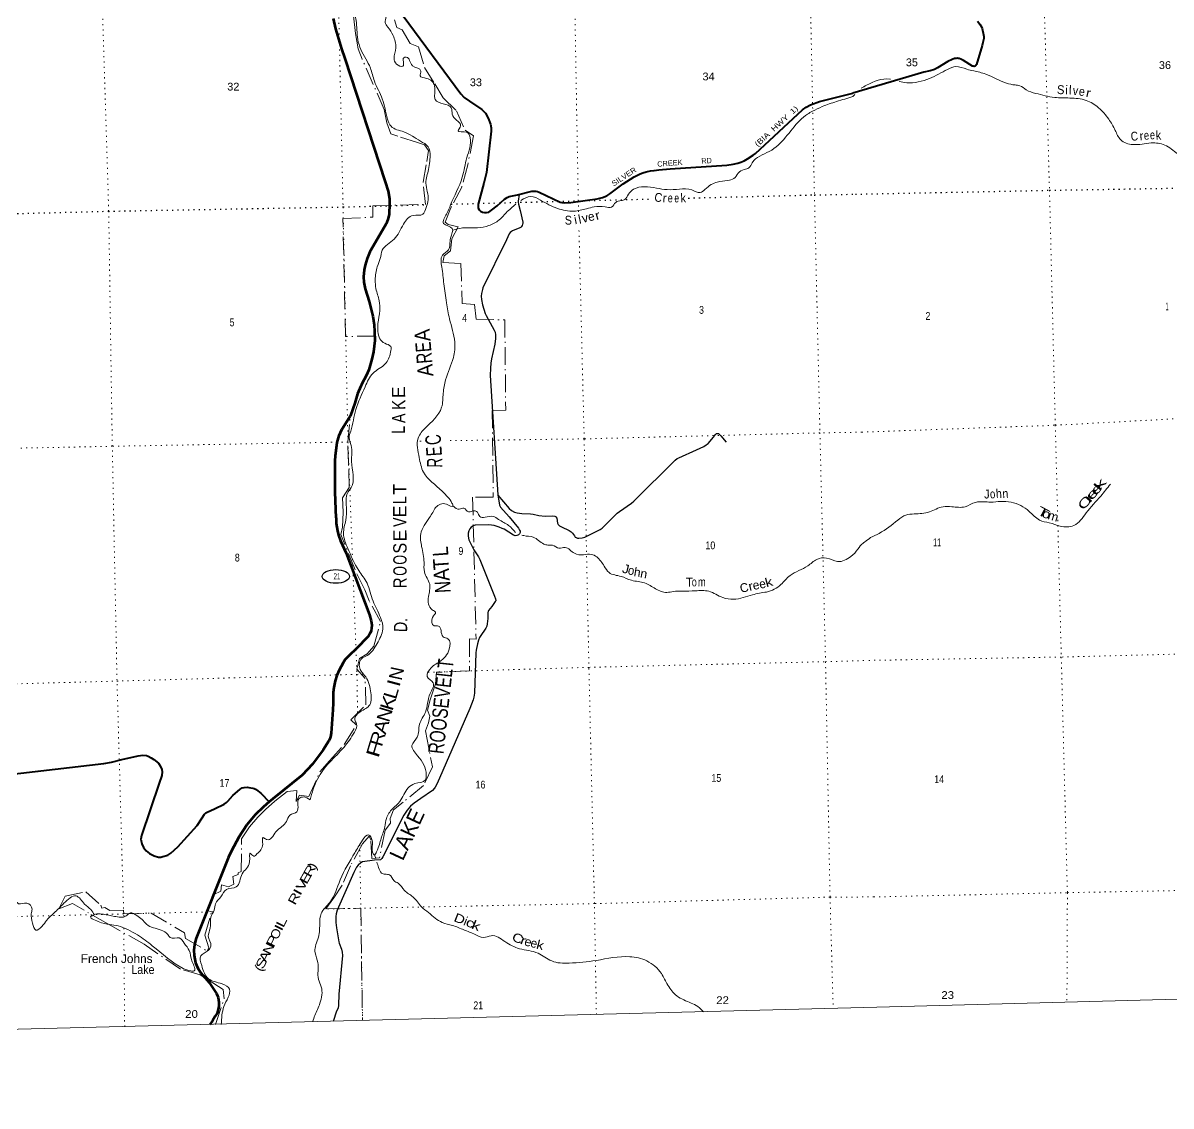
# Model space of a CAD drawing. Header units: feet. Extents: x 489137 to 739700, y 189004 to 379547.
# Drawn here: x 566379 to 592272, y 189004 to 213429 of the extents above; entities that cross this region are included whole.
import ezdxf
from ezdxf.enums import TextEntityAlignment as Align

# ---------------------------------------------------------------- set-up
doc = ezdxf.new("R2010")
doc.units = ezdxf.units.FT
doc.header["$LTSCALE"] = 80
doc.linetypes.add('DOT_DASHED', pattern=[7.7, 5, -1.2, 0.3, -1.2])
doc.linetypes.add('DOTTED', pattern=[1.5, 0.3, -1.2])
for name, color, linetype, lineweight in [('17', 7, 'Continuous', 25), ('23', 7, 'Continuous', 70), ('26', 7, 'Continuous', 40), ('29', 7, 'Continuous', 25), ('39', 7, 'Continuous', 13), ('4', 7, 'Continuous', 13), ('44', 7, 'DOT_DASHED', 13), ('6', 7, 'DOTTED', 25), ('7', 7, 'DOTTED', 13)]:
    doc.layers.add(name, color=color, linetype=linetype, lineweight=lineweight)
doc.layers.add('27', color=7, linetype='Continuous')
doc.layers.add('41', color=7, linetype='Continuous')

msp = doc.modelspace()

# ---------------------------------------------------------------- linework, layer by layer
at = {"layer": '17'}
msp.add_ellipse((573434.73, 200947.44), major_axis=(309.24, -1), ratio=0.500121, dxfattribs=at)
at = {"layer": '23'}
for points in [[(573376.2, 213529.88), (573427.11, 213298.37), (573565.08, 212845.85), (573640.03, 212626.73), (574547.14, 209847.96), (574615.98, 209634.82), (574642.11, 209459.72), (574647.21, 209360.7), (574635.9, 209106.28), (574610.11, 208995.45), (574571.67, 208899.68), (574433.17, 208668.01), (574199.81, 208265.73), (574142.12, 208118.95), (574096.26, 207969.88), (574074.13, 207858.8), (574056.84, 207707.05), (574070.13, 207586.65), (574098.11, 207435.07), (574185.91, 207147.47), (574272.15, 206817.47), (574300.12, 206624.1), (574308.21, 206470.75), (574312.12, 206267.89), (574283.04, 206010.31), (574248.12, 205843.65), (574176.64, 205607.46), (574126.13, 205485.44), (574015.09, 205272.6), (573996.13, 205235.3), (573922.65, 205065.68), (573862.52, 204853.07), (573764.82, 204575.45), (573756.97, 204559.38)], [(573439.08, 202271.14), (573417.03, 202847.21), (573418.61, 203543.38), (573427.38, 203674.46), (573463.38, 203966.2), (573509.85, 204128.31), (573566.83, 204263.35), (573756.97, 204559.38)], [(573439.08, 202271.14), (573445.01, 202139.82), (573470.16, 201979.43), (573494.21, 201880.04), (573492.22, 201878), (573538.16, 201751.3), (573665.92, 201474.33), (574195.08, 200081.78), (574232.14, 199948.26), (574243.99, 199848.23), (574240.14, 199780.16), (574231.13, 199723.14), (574209.14, 199665.1), (574169.14, 199603.07), (574122.4, 199544.1), (573941.07, 199358.36), (573687.76, 199121.33), (573644.16, 199073.77), (573598.16, 199001.73), (573513.57, 198836.78), (573461.16, 198712.57), (573419.54, 198591.5), (573387.16, 198444.42), (573374.02, 198332.64), (573374.69, 198088.44), (573364.64, 197938.17)], [(573364.64, 197938.17), (573329.69, 197415.86), (573314.17, 197330.78), (573300.17, 197288.76), (573275.17, 197243.68), (573152.49, 197038.43), (572912.26, 196710.74), (572679.21, 196463.86), (572014, 195935.52), (571929.79, 195862.38)], [(571929.79, 195862.38), (571800.23, 195749.85), (571619.06, 195567.7), (571428.24, 195345.62), (571243.74, 195064.89), (571079.86, 194758.25), (571010.85, 194620.22), (570287.37, 192793.49), (570246.29, 192650.06), (570233.97, 192518.4), (570238.29, 192397.91), (570271.39, 192230.22), (570322.29, 192109.74), (570388.68, 192009.56), (570578.52, 191787.72), (570740.38, 191545.38), (570769.28, 191488.38), (570782.27, 191449.36), (570794.96, 191346.2), (570798.27, 191253.25), (570782.65, 191182.58)], [(570782.65, 191182.58), (570755.28, 191098.15), (570715.83, 191028.43), (570650.48, 190924.75), (570590, 190842.09)]]:
    msp.add_lwpolyline(points, dxfattribs=at)
at = {"layer": '26'}
for points in [[(574957.18, 213591.48), (576255.56, 211829.47), (576330.45, 211751.35), (576449.72, 211663.41), (576724.78, 211476.57), (576763.75, 211440.68), (576808.1, 211392.89), (576869.06, 211283.42), (576924.11, 211147.08), (576941.17, 211061.74), (576936.59, 210986.06), (576831.69, 210058.41), (576773.47, 209813.34), (576642.56, 209345.12), (576642.63, 209300.13), (576646.04, 209252.34), (576669.92, 209211.37), (576697.63, 209186.73), (576741.57, 209160.16), (576789.34, 209153.33), (576833.69, 209153.33), (576885.27, 209165.78), (576946.28, 209204.54), (577072.12, 209308.2), (577236.29, 209453.76), (577296.49, 209493.63), (577345.47, 209515.21), (577529.12, 209550.12), (577857.92, 209634.49), (577898.19, 209638.11), (577942.54, 209638.11), (577980.07, 209631.29), (578019.39, 209613.09), (578496.5, 209387.39), (578534.5, 209378.65), (578585.68, 209371.82), (578736.2, 209383.49), (579326.89, 209462.32), (579452.28, 209491.31), (579547.81, 209532.28), (579614.95, 209574.23), (579917.21, 209797.32), (580167.07, 209959.03), (580251.55, 210005.14), (580299.32, 210027.33), (580358.13, 210047.79), (580435.8, 210071.72), (580532.14, 210092.17), (580616.76, 210103.95), (580717.17, 210113.66)], [(587904.4, 213466.93), (587957.22, 213401.1), (588000.07, 213340.18), (588013.37, 213305.9), (588044.56, 213162.32), (588049.55, 213123.56), (588047.68, 213079.6), (588028.18, 212987.52), (588012.04, 212922.97), (587883.9, 212494.33), (587871.86, 212467.76), (587855.05, 212455.33), (587833.99, 212450.63), (587809.82, 212452.2), (587791.54, 212457.73), (587591.15, 212583.94), (587532.19, 212612.95), (587493.97, 212625.43), (587472.92, 212630.12), (587459.66, 212631.67), (587422.88, 212630.26), (587384.79, 212625.43), (587334.88, 212606.7), (587241.35, 212557.25), (587005.78, 212413.18), (586935.41, 212380.36), (586840.45, 212350.75), (586699.29, 212316.11), (585096.47, 211849.28)], [(580717.17, 210113.66), (580972.6, 210138.37), (582251.89, 210223.11), (582400.12, 210245.8), (582502.47, 210269.7), (582567.3, 210290.18), (582642.36, 210320.91), (582720.83, 210365.29), (582844.15, 210445.18), (582901.66, 210488.19), (583962.3, 211471.11), (584046.34, 211532.87), (584137.59, 211583.07), (584341.75, 211655.19), (585096.47, 211849.28)], [(562257.44, 196037), (568205.94, 196730.03), (568378.67, 196760.42), (568609.25, 196818.88), (568977.01, 196904.15), (569082.83, 196915.86), (569164.66, 196907.56), (569205.6, 196893.9), (569267.06, 196858.54), (569331.84, 196818.8), (569432.31, 196734.34), (569475.14, 196675.41), (569509.25, 196592.46), (569519.49, 196538.85), (569511.54, 196459.38), (569454.08, 196286.93), (569051.47, 195106.01), (569040.13, 195019.66), (569058.75, 194916.53), (569098.13, 194835.31), (569154.05, 194760.86), (569231.2, 194698.75), (569341.34, 194643.08), (569435.9, 194620.23), (569490.49, 194620.23), (569536.93, 194628.33), (569644.03, 194664.61), (569714.82, 194706.05), (569871.4, 194851.97), (570308.27, 195327.52), (570418.07, 195500.87), (570475.66, 195584.67), (570502.95, 195613.69), (570532.58, 195633.97), (570698.46, 195707.45), (570915.78, 195813.41), (570967.88, 195849.29), (571002.78, 195879.98), (571114.23, 196005.12), (571280.84, 196153.24), (571326.06, 196177), (571365.29, 196187.24), (571431.82, 196192.36), (571469.49, 196190.81), (571566.59, 196173.58), (571592.18, 196165.05), (571625.26, 196149.14), (571675.77, 196113.84), (571747.75, 196052.43), (571929.79, 195862.38)]]:
    msp.add_lwpolyline(points, dxfattribs=at)
at = {"layer": '29'}
for points in [[(577572.58, 209561.27), (577551.01, 209409.74), (577551.01, 209384.08), (577555.39, 209341.52), (577595.45, 209201.63), (577648.97, 208935.09), (577650.38, 208910.04), (577648.45, 208891.43), (577638.19, 208863.21), (577625.37, 208837.55), (577611.92, 208822.8), (577585.87, 208805.88), (577420.89, 208739.41), (577396.41, 208724.93), (577363.82, 208701.56), (577341.22, 208676.68), (577286.5, 208535.66), (576752.91, 207453.91), (576740.09, 207415.42), (576719.72, 207328.48), (576714.45, 207264.03), (576717.02, 207192.19), (576742.7, 207073.02), (576804.2, 206879.15), (576825.76, 206833.69), (577008.14, 206500.83), (577026, 206454.5), (577037.2, 206394.87), (577038.82, 206313.37), (577024.62, 206186.65), (576946.86, 205851.18), (576929.84, 205755.3), (576922.15, 205642.4), (576918.56, 205477), (577089.45, 202785.32)], [(577089.55, 202783.74), (577345.65, 202483.16), (577400.37, 202436.32), (577467.04, 202400.39), (577526.02, 202385), (577627.22, 202363.43), (577827.32, 202358.07), (577885.73, 202351.87), (578013.61, 202321.83), (578159.2, 202308.52), (578329.91, 202311.89), (578376.06, 202306.75), (578389.38, 202300.05), (578399.14, 202293.92), (578422.22, 202260.57), (578432.48, 202150.23), (578450.77, 202116.49), (578481.2, 202088.65), (578553.48, 202047.28), (578666.46, 202002.05), (578699.15, 201986.02), (578739.52, 201954.62), (578773.52, 201921.87), (578815.19, 201860.93), (578835.7, 201835.27), (578853.01, 201821.8), (578884.42, 201810.89), (578914.55, 201808.97), (578994.04, 201816.67), (579047.4, 201831.73), (579084.43, 201845.53), (579397.84, 202002.78), (579444.07, 202038.62), (579645.73, 202237), (579781.26, 202372.19), (579832.66, 202412.7), (580101.94, 202601.22), (580155.64, 202644.17), (581086.64, 203568.13), (581131.33, 203605.11), (581172.35, 203625.64), (581568.53, 203802.07), (581731.36, 203879.66), (581785.34, 203916.22), (581831.36, 203948.94), (581956.31, 204085.33), (582000.6, 204146.52), (582021.11, 204167.04), (582042.71, 204172.94), (582064.7, 204169.61), (582077.53, 204159.35), (582114.82, 204116.84), (582241.69, 203973.79)], [(577091.58, 202781.36), (577115.74, 202610.8), (577128.57, 202554.35), (577151.31, 202508.97), (577342.66, 202293.42), (577551.21, 202038.1), (577580.52, 201989.23), (577590.78, 201964.86), (577593.34, 201952.03), (577588.86, 201935.98), (577574.93, 201905.73), (577558.09, 201887.23), (577542.06, 201875.05), (577517.06, 201869.27), (577481.16, 201866.7), (577461.29, 201868.63), (577442.56, 201877.11), (577231.79, 202011.04), (577188.29, 202032.06), (577119.6, 202059.16), (577008.06, 202093.8), (576946.52, 202105.35), (576873.53, 202110.34), (576577.22, 202102.49), (576554.83, 202098.3), (576529.19, 202086.75), (576486.88, 202055.96), (576458.67, 202023.89), (576433.34, 201976.64), (576420.21, 201919.97), (576418.93, 201863.52), (576424.05, 201808.35), (576434.82, 201770.91), (576549.69, 201548.78), (576654.2, 201386.9), (576682.7, 201327.25), (576784.49, 201066.35), (577015.51, 200499.07), (577036.27, 200438.79), (577041.39, 200408), (577040.76, 200398.38), (577030.84, 200378.53), (576953.03, 200271.03), (576879.85, 200182.2), (576868.96, 200162.32), (576864.1, 200126.84), (576861.4, 200001.67), (576849.72, 199876.22), (576840.75, 199823.62), (576835.62, 199810.79), (576820.93, 199780.42), (576691.38, 199594.61), (576677.35, 199567.83), (576654.2, 199511.22), (576632.71, 199427.14), (576601.64, 199281.56), (576593.71, 199226.11), (576561.25, 198313.58), (576545.86, 198225.86), (576530.48, 198162.19), (576453.79, 197972.62), (575718.59, 196275.64), (575677.86, 196197.96), (575657.35, 196172.31), (575611.74, 196122.78), (575352.32, 195942.66), (575198.35, 195831.04), (575120.95, 195769.51), (575040.65, 195675.8), (574971.05, 195566.81), (574496.07, 194622.94), (574475.23, 194586.56), (574458.57, 194572.45), (574439.3, 194558.51), (574308.51, 194546.08), (574033.11, 194510.68), (573995.72, 194489.06), (573940.23, 194438.99), (573903.41, 194391.55), (573841.87, 194270.28), (573464.92, 193424.19), (573443.25, 193337.02), (573436.72, 193277.93), (573434.15, 193147.07), (573447.59, 193024.46), (573502.1, 192707.02), (573513.46, 192673.59), (573563.64, 192542.8), (573581.33, 192474.11), (573586.72, 192396.54), (573503.86, 191525.33), (573496.33, 191278.94), (573485.43, 191214.93), (573453.65, 191140.33), (573374.67, 190913.19)]]:
    msp.add_lwpolyline(points, dxfattribs=at)
at = {"layer": '39'}
for p, q in [((585096.95, 211767.68), (585138.43, 211812)), ((574307.94, 194669.43), (574333.65, 194588.22))]:
    msp.add_line(p, q, dxfattribs=at)
for points in [[(573806.78, 219028.22), (574088.8, 219033.48), (574264.4, 219087.72), (574523.45, 218809.63), (574640.47, 218498.59), (574738.51, 218336.3), (574858.01, 218011.22), (574910.23, 217647.58), (574835.18, 217477.57), (574608.55, 217381.28), (574592.08, 217330.27), (574650.14, 217219.15), (574727.35, 217015.8), (574773.11, 216726.63), (574705.45, 215992.47), (574653.58, 215822.42), (574371.99, 215619.35), (574169.55, 215707.55), (574014.15, 215775.09), (573924.53, 215741.86), (573893.65, 215454.21), (573896.89, 215109.14), (573988.13, 215031.41), (574165.44, 215033.22), (574286.98, 214891.89), (574267.42, 214566.26), (574119.41, 214407.97), (574032.18, 214302.14), (574087.67, 214023.39), (574136.62, 213944.26), (574202.14, 213974.68), (574252.08, 213988.44), (574232.78, 213901.01), (574297.87, 213759.84), (574391.42, 213611.53), (574462.35, 213599.74), (574534.21, 213682.85), (574569.99, 213575.03), (574544.22, 213438.94), (574608.06, 213336.08), (574725.07, 213148.17), (574786.67, 212867.6), (574748.09, 212630.16), (574802.66, 212502.77), (574947.33, 212455.06), (574960.01, 212560.44), (574965.42, 212641.36), (575023.28, 212659.42), (575164.72, 212464.25), (575354.06, 212345.34), (575333.4, 212237.67), (575480.42, 212179.95), (575663.29, 212012.38), (575662.63, 211786.28), (575677.49, 211701.99), (576038.47, 211512.04), (576061.15, 211373.51), (576158.39, 211235.41), (576249.27, 211107.2), (576190.48, 210994.24), (576387.04, 210962.37), (576467.59, 210841.9), (576389.63, 210391.21), (576285.24, 209947.72), (576023.37, 209327.46), (575933.4, 209120.62), (575865.77, 208908.46), (576058.94, 208795.74), (576021.71, 208578.52), (575976, 208312.59), (575838.95, 208188.97), (575825.46, 207924.1), (575870.03, 207548.1), (575932.43, 207120.2), (575998.75, 206757.03), (576116.73, 206232.06), (576085.81, 205883.85), (575910.79, 205381.51), (575856.33, 205074.92), (575820.26, 204760.85), (575444.77, 204286.22), (575363.05, 204196.73), (575292.71, 204067.24), (575315.17, 203627.94), (575410.57, 203300.04), (575831.76, 202871.86), (575965.45, 202728.91), (576054.24, 202602.66), (576074.81, 202528.65), (575928.05, 202578.31), (575684.52, 202505.69)], [(574839, 217730.01), (574784.44, 217611.14), (574522.23, 217493.49), (574481.4, 217324.6), (574589.18, 217172.73), (574612.32, 217020.08), (574627.71, 216796.53), (574678.35, 216481.28), (574614.53, 216148.73), (574560.62, 215952.58), (574421.56, 215828.9), (574320.82, 215827.59), (574127.4, 215948.39), (574002.76, 215938.22), (573860.04, 215741.75), (573820.47, 215411.42), (573829.62, 215070.59), (573931.82, 214904.4), (574097.12, 214903.79), (574173.7, 214904.3), (574154, 214705.83), (574024.94, 214584.5), (573822.71, 214420.39), (573723.66, 214182.97), (573814.11, 213760.04), (573891.68, 213484.03), (573929.85, 213057.36), (573999.87, 212827.53), (574215.02, 212412.75), (574305.27, 212119), (574483.79, 211715.12), (574601.41, 211262.8), (574681.39, 211097.9), (574969.65, 210974.18), (575343.37, 210764.46), (575516.87, 210636.95), (575553.74, 210311.16), (575525.59, 210124.53), (575467.11, 209817.8), (575517.85, 209437.96), (575470.92, 209270.9), (575395.4, 209115), (575180.56, 209089.74), (574961.26, 208892.77), (574748.66, 208552.7), (574480.68, 208303.65), (574436.42, 208116.49), (574369.88, 207932.62), (574323.21, 207634.36), (574339.76, 207437.08), (574415.25, 207163.03), (574424.53, 206941.3), (574385.72, 206649.34), (574431.18, 206307.69), (574539.39, 206204.27), (574672.64, 206136), (574670.96, 206002.72), (574546.59, 205738.22), (574275.21, 205531.46), (574095.85, 205222.76), (573886.86, 204711.23), (573769.82, 204222.92), (573736.33, 204076.48), (573780.4, 203900.3), (573790.14, 203541.32), (573779.3, 202949.52), (573696.62, 202827.7), (573674.71, 202512.09), (573658.31, 202212.8), (573607.48, 201918.43), (573707.44, 201574.54), (573951.35, 201081.98), (574138.12, 200795.44), (574274.35, 200390.17), (574443.69, 200020.3), (574496.57, 199759.63), (574364.06, 199436.33), (574141.23, 199162.54), (574020.39, 199097.99), (573984.28, 198846.5), (574085.29, 198716.61), (574217.73, 198365.71), (574199.78, 198052.24), (573985.33, 197891.76), (573862.15, 197714.1), (573901.3, 197626.58), (573853.08, 197437.26), (573622.23, 197100.63), (573294.93, 196754.75), (573021.11, 196376.33), (572852.95, 195910.55)], [(586143.98, 212106), (586310.1, 212079.37), (586825.62, 212178.63), (587233.02, 212381.53), (587418.69, 212446.04), (587664.72, 212385.18), (587821.25, 212347.73), (588091.85, 212275.53), (588560.2, 212072.24), (588755.22, 212029.96), (588862.74, 212011.16), (589006.78, 211920.78), (589221.12, 211840.73), (589647.62, 211751.27), (589991.13, 211735.94), (590360, 211683.03), (590637.56, 211516.09), (590867.4, 211260.75), (591012.45, 211006.75), (591138.05, 210794.56), (591411.78, 210686.09), (591824.28, 210723.47), (592132.5, 210674.7), (592417.04, 210477.67), (592889.4, 210209.85), (593160.99, 210105.35), (593465.73, 209842.29), (593681.83, 209574.39), (593763.98, 209397.18)], [(585282.43, 211956.82), (585407.33, 212025.81), (585932.23, 212162.3), (585945.35, 212160.21)], [(585096.95, 211767.68), (584729.24, 211657.29), (584402.47, 211541.55), (584186.17, 211437.53), (584071.37, 211373.19), (583896.79, 211226.14), (583212.06, 210531.38), (582825.35, 210276.4), (582752.47, 210162.98), (582646.88, 210125.18), (582510.59, 210039.95), (582413.68, 209921.69), (582271.98, 209878.67), (582037.46, 209838.64), (581902.13, 209785.73), (581760.66, 209674.08), (581652.04, 209605.91), (581462.67, 209664.26), (581183.95, 209681.31), (580910.18, 209670.26), (580665.16, 209704.57), (580151.99, 209679.58), (580034.82, 209564.69), (579952, 209446.91), (579874.14, 209424.15), (579746.46, 209383.61), (579655.2, 209277.65), (579509.96, 209280.94), (579261.98, 209282.86), (579088.06, 209238.77), (578803.6, 209184.98), (578434.7, 209247.5), (578051.7, 209432.7), (577831.28, 209516.26), (577609.3, 209428.4)], [(577496.43, 209340.88), (577276.92, 209148.77), (577115.02, 208983.97), (576887.3, 208859.38), (576628.88, 208810.49), (576288.41, 208805.32), (576070.32, 208755.74)], [(585359.12, 201722.55), (585496.57, 201821.74), (585689.3, 201918.8), (586109.9, 202217.08), (586291.99, 202331.99), (586478.91, 202356.13), (586824.51, 202403.5), (587129.64, 202520.31), (587325.36, 202520.48), (587628.05, 202520.02), (587863.12, 202618.43), (588036.23, 202632.02), (588206, 202623.29), (588429.51, 202638.49), (588884.42, 202543.87), (589067.88, 202418.38), (589308.13, 202217.92), (589525.94, 202156.17), (589772.41, 202081.18), (590080.65, 202097.06), (590358.49, 202378.67), (590687.72, 202760.92), (590905.39, 203030.52)], [(575684.52, 202505.69), (575550.91, 202277.22), (575349.38, 201907.24), (575370.91, 201619.29), (575424.82, 201265.8), (575431.89, 201050.05), (575551.88, 200771.41), (575524.75, 200491.95), (575615.27, 200190.14), (575683.5, 200137.89), (575616.66, 200024.66), (575651.06, 199836.05), (575754.07, 199829.36), (575854.69, 199588.43), (575963.12, 199539.52), (575994.81, 199310.45), (575778.29, 199028.79), (575552.29, 198851.78), (575494.96, 198694.46), (575632.87, 198545.6), (575564.09, 198307.16), (575456.89, 197887.8), (575322.72, 197614.91), (575267.8, 197322.42), (575150.92, 197136.9), (575279.53, 196902.95), (575474.95, 196475.41), (575454.62, 196357.66), (575217.46, 196275.15), (574967.59, 196026.71), (574877.98, 195870.34), (574715.95, 195709.57), (574576.03, 195488.97), (574541.84, 195302.14), (574457.68, 195040.99), (574354.77, 194736.83), (574300.57, 194668.43), (574264.23, 194731.82), (574255.57, 194995.97), (574172.82, 195122.43), (574037.72, 195000.9), (573861.73, 194712.5), (573532.82, 194108.2), (573297.72, 193593.79), (573104.3, 193345.18), (573071.76, 193107.94), (573032.46, 192769.55), (572973.38, 192604.09), (572968.07, 192458.58), (573031.65, 192240.66), (573042.05, 191861.51), (573105.99, 191694.06), (573077.81, 191323.74), (572963.85, 191049.49), (572909.38, 190901.75)], [(576087.84, 202530.78), (576218, 202464.74), (576322.17, 202484.32), (576427.63, 202403.02), (576509.66, 202421.87), (576629.51, 202393.53), (576683.02, 202298.4), (576802.41, 202284.17), (576981.21, 202302.18), (577102.38, 202233.5), (577332.58, 202097.78), (577484.96, 201940.61)], [(577626.94, 201879.96), (577676.76, 201866.9), (577887.42, 201835.49), (578128.42, 201677.92), (578217.87, 201654.62), (578324.85, 201650.08), (578468.1, 201584.15), (578606.7, 201598.81), (578816.57, 201468.47), (579023.27, 201434.92), (579202.33, 201444.86), (579412.99, 201290.32), (579487.17, 201179.73), (579596.76, 201033.97), (579867.65, 200948.03), (580102.31, 200860.89), (580398.59, 200800.01), (580646.78, 200668.91), (580901.44, 200586.48), (581051.92, 200607.59), (581241.12, 200615.84), (581547.23, 200623.92), (581845.96, 200611.56), (582165.01, 200470.69), (582406.14, 200432.21), (582832.17, 200533.06), (583146.57, 200595.91)], [(583146.57, 200595.91), (583323.85, 200660.29), (583473.64, 200764.14), (583678.58, 200968.72), (584078.69, 201183.76), (584283.47, 201331.81), (584504.23, 201361.3), (584750.63, 201284.64), (585053.31, 201397.57), (585209.17, 201562.17), (585325.62, 201699.24), (585359.12, 201722.55)], [(554611.56, 198793.12), (554832.35, 198760.03), (555082.88, 198865.18), (555425.24, 198751.32), (555624.64, 198632.74), (555874.61, 198570.34), (556125.11, 198491.8), (556518.6, 198355.4), (556748.34, 198233.79), (557052.51, 198116.65), (557401.74, 197916.21), (557511.53, 197764.41), (557608.84, 197624.3), (557673.27, 197503.29), (557775.47, 197337.1), (557893.93, 197351.1), (558044.22, 197255.13), (558257.75, 197197.57), (558353.74, 197220.92), (558442.5, 197034.11), (558573.41, 196852.72), (558677.26, 196759.25), (558625.27, 196684.87), (558583.46, 196546.23), (558794.08, 196454.26), (558876.14, 196287.41), (558996.99, 196105.69), (559121.56, 196117.87), (559205.63, 196074.21), (559306.28, 196016.97), (559487.96, 195885.7), (559538.72, 195812.69), (559684.98, 195716.59), (559732.29, 195441.6), (559992.46, 195375.5), (560342.67, 195391.08), (560459.85, 195505.96), (560618.29, 195468.8), (560729.13, 195530.99), (560895.85, 195548.6), (561127.3, 195620.82), (561229.46, 195640.34), (561285.37, 195656.31), (561336.6, 195692.32), (561431.3, 195693.42), (561573.13, 195732.42), (561736.97, 195790.6), (561918.81, 195837.25), (562036.73, 195794.13), (562079.05, 195732.95), (562205.7, 195743.18), (562242.6, 195724.21), (562370.27, 195764.75), (562575.52, 195652.43), (562768.12, 195618.41), (562924.91, 195385.39), (563135.08, 195184.41), (563274.84, 195102.22), (563370, 195089.2), (563413.84, 194981.65), (563573.5, 194845.61), (563671.24, 194753.96), (563777.36, 194652.5), (564006.64, 194421.87), (564253.25, 194216.03), (564408.49, 193968.83), (564532.08, 193765), (564653.94, 193736.72), (564858.06, 193781.8), (564991.35, 193527.82), (565189.57, 193445.54), (565347.41, 193549.65), (565347.93, 193779.79), (565464.84, 193902.74), (565667.18, 194002.26), (565783.07, 193848.63), (566002.45, 193797.33), (566213.57, 193628.68), (566278.1, 193566.21), (566465.02, 193582.47), (566582.54, 193441), (566563.62, 193341.47), (566596.74, 193130.62), (566670.55, 192969.55), (566804.89, 193052.7), (566913.21, 193191.51), (567077.13, 193356.38), (567303.75, 193575.81), (567576.39, 193744.26), (567769.92, 193558.88), (567906.91, 193438.25), (567989.27, 193313.42)], [(572852.95, 195910.55), (572707.74, 195974.4), (572608.06, 195940.83), (572557.43, 195640.42), (572396.65, 195564.47), (572322.69, 195422.75), (572084.51, 195186.8), (571874.48, 195014.35), (571792.43, 195058.07), (571785.23, 194908.46), (571655.39, 194688.2), (571584.42, 194639.43), (571505.6, 194707.48), (571491.6, 194519.29), (571321.26, 194243.19), (571189.96, 193944.15), (570968.05, 193888.39), (570844.41, 193724.85), (570722.58, 193567.42), (570690.96, 193425.08), (570617.65, 193263.19), (570601.69, 193012.37), (570559.04, 192837.37), (570616.78, 192613.19), (570557.53, 192514.35), (570390.22, 192391.75), (570409.44, 192174.38), (570560.29, 191876.57), (570872.58, 191757.68), (571037.75, 191637.98), (571009.41, 191457.39), (570909.43, 191248.2), (570867.45, 191053.04), (570851.37, 190846.67)], [(574360.75, 194502.62), (574398.61, 194383.01), (574467.21, 194258.1), (574544.64, 194232.39), (574643.9, 194217.5), (574746.99, 194085.66), (574839.51, 194030.17), (574983.99, 193865.37), (575174.18, 193720.25), (575373.26, 193488.63), (575522.39, 193366.38), (575836.11, 193142.57), (576066.01, 193077.48), (576321.26, 192976.89), (576576.58, 192874.29), (576764.26, 192805.79), (576938.31, 192845.85), (577248.99, 192714.79), (577576.82, 192552.01), (577997.38, 192450.82), (578303.47, 192275.2), (578698.08, 192227.66), (579310.87, 192288.23), (580064.01, 192371.6), (580448.05, 192277.28), (580777.91, 191991.43), (580921.4, 191733.75), (581126.98, 191488.21), (581448.71, 191327.24), (581600.49, 191247.46), (581729.37, 191130.79)], [(567937.78, 193295.95), (567913.95, 193285.07), (568077.11, 193165.3), (568525.78, 193067.05), (568959.78, 192863.36), (569296.3, 192620.12), (569992.35, 192108.15), (570165.54, 192051.28), (570240.04, 192053.74), (570195.05, 192258.15), (570130.35, 192510.35), (570013.99, 192678.09), (569905.32, 192795.62), (569699.49, 192802.97), (569644.82, 192871.81), (569492.32, 192973.77), (569167.62, 193102.34), (569065.26, 193212.01), (568943.36, 193302.86), (568800.37, 193360.72), (568707.85, 193293.08), (568440.12, 193282.23), (568192.7, 193328.57), (568045.25, 193337.84), (567937.78, 193295.95)]]:
    msp.add_spline(points, degree=3, dxfattribs=at)
at = {"layer": '4'}
msp.add_lwpolyline([(489136.84, 372822.34), (519705.79, 373516.18), (550270.46, 374252.07), (580830.76, 375029.99), (611393.28, 375849.96), (641954.65, 376711.97), (672514.8, 377616.02), (703073.68, 378562.1), (733631.22, 379547.32), (739699.91, 195787.95), (708889.59, 194791.66), (678077.93, 193837.75), (647264.99, 192926.23), (616450.81, 192057.09), (585635.48, 191230.33), (554819.03, 190445.97), (524001.53, 189703.99), (493183.04, 189004.41)], close=True, dxfattribs=at)
msp.add_lwpolyline([(489136.84, 372822.34), (519705.79, 373516.18), (550270.46, 374252.07), (580830.76, 375029.99), (611393.28, 375849.96), (641954.65, 376711.97), (672514.8, 377616.02), (703073.68, 378562.1), (733631.22, 379547.32), (739699.91, 195787.95), (708889.59, 194791.66), (678077.93, 193837.75), (647264.99, 192926.23), (616450.81, 192057.09), (585635.48, 191230.33), (554819.03, 190445.97), (524001.53, 189703.99), (493183.04, 189004.41)], close=True, dxfattribs=at)
at = {"layer": '44'}
for points in [[(574390.89, 214673.2), (574812.08, 213323.68)], [(575453.75, 209336.24), (575402.7, 209835.5), (575486.95, 210303.69), (575523.68, 210549.01), (575435.1, 210679.62), (575276.58, 210730.92), (574833.95, 210876.68), (574675.13, 210926.83), (574586.54, 211178.71), (574526.96, 211478.43), (574029.07, 212612.17), (573936.29, 212841.91), (573879.66, 213189.58), (573830.04, 213595.93)], [(574812.08, 213323.68), (574929.86, 213272.12), (575110.61, 212967.88), (575301.33, 212893.92), (575434.68, 212425.07), (575668.22, 212055.64), (575854.02, 211737.33), (576153.34, 211450.16), (576348.61, 211011.1), (576540.09, 210880.19), (576409.54, 210227.16), (576274.33, 209728.06), (576027.22, 209256.95), (575900.33, 208939.85), (575967.55, 208880.86), (576192.14, 208827.92), (576050.53, 208557.28), (576022.56, 208286.74), (575878.02, 208174.79), (575850.05, 208025.53), (576255.64, 208004.36), (576284.02, 207099.09), (576560.35, 207081.73), (576596.62, 206745.66), (577245.57, 206733.51), (577266.05, 204700.12), (576963.81, 204687.59), (576986.72, 202734.64), (576519.74, 202732.47), (576597.28, 199534.73), (576448.31, 199536.59), (576451.5, 198817.85), (575705.51, 198785.2)], [(572554.85, 196122.86), (572543.27, 195872.75), (572619.23, 196017.89), (572828.81, 195981.84), (573077.16, 196543.4), (573292.31, 196790.86), (573639.95, 197176.8), (573896.29, 197598.82), (573775.28, 197717.03), (574110.97, 198048.21), (574096.98, 198645.26), (573911.9, 198858.28), (573966.43, 199097.72), (574141.42, 199202.95), (574289.48, 199372.08), (574442, 199928), (574188.48, 200394.6), (574088.86, 200648.87), (573868.53, 201096.09), (573544.85, 201891.8), (573584.12, 202059.66), (573600.47, 202393.73), (573586.61, 202716.23), (573737.43, 202956.04), (573722.95, 203496.55), (573706.63, 203972.34), (573756.97, 204559.38), (573845.66, 204778.74), (573922.65, 205065.68), (574126.13, 205485.44), (574176.64, 205607.46), (574248.12, 205843.65), (574283.04, 206010.31), (574312.12, 206267.89), (574312.71, 206366.19), (573656.03, 206359.99), (573594.13, 209015.84), (574272.46, 209050.82), (574270.8, 209301.67), (575453.75, 209336.24)], [(575705.51, 198785.2), (575684.77, 198526.94), (575565.64, 198164.82), (575502, 197935.24), (575556.94, 197793.34), (575523.27, 197649.25), (575456.05, 197465.98), (575613.73, 196652.71), (575411.79, 196229.06), (574953.11, 195857.47), (574732.66, 195680.5), (574659.51, 195491.03), (574665.54, 195380.2), (574547.43, 195225.94), (574419.98, 194601.23), (574243.46, 194582.91), (574221.78, 195004.08), (574183.2, 195089.79), (574039.2, 194918.75), (573764.07, 194421.61), (573580.49, 193987.28), (573388.26, 193698.01), (573210.07, 193449.07), (573997.33, 193465.46), (574036.43, 190930.13)], [(570723.07, 190845.48), (570912.78, 191425.17), (570892.89, 191634.52), (570538.14, 191856.42), (570375.27, 191965.87), (569930.01, 192089.34), (569113.69, 192653.75), (568289.53, 193109.51), (567495.5, 193570.04), (567187.33, 193453.44), (567327.19, 193738.24), (567794.91, 193837.76), (568136.87, 193531.47), (568154.18, 193465.31), (568226.46, 193479.21), (568340.47, 193413.43), (568649.08, 193418.7), (568649.95, 193337.59), (569270.33, 193353.76), (570019.69, 192912.3), (570048.15, 192785.89), (570532.78, 192501.29), (570569.84, 192568.8), (570480.04, 192857.13), (570633.75, 193383.54), (570530.51, 193411.24), (570683.06, 193778.22), (570843.01, 193846.76), (570858.56, 193990.4), (571016.47, 193947.91), (571134.27, 194007.33), (571111.01, 194180.28), (571229.06, 194225.58), (571234.41, 194264.05), (571300.43, 194289.9), (571308.28, 195026.54), (571488.27, 195300.4), (571674.16, 195516.75), (571851.48, 195695.02), (572061.94, 195877.82), (572339.25, 196096.55), (572554.85, 196122.86)]]:
    msp.add_lwpolyline(points, dxfattribs=at)
at = {"layer": '6'}
for points in [[(585156.12, 209567.57), (589530.65, 209656.34), (594842.88, 209744.72), (600068.29, 209965.7), (605447.97, 210157.25), (610678.03, 210358.18), (615942.32, 210535.88)], [(581384.61, 209480.45), (584229.82, 209551.62), (585156.12, 209567.57)], [(554363.68, 208833.26), (557748.14, 208936.84), (563011.41, 209047.8), (568304.09, 209183.96), (573598.09, 209279.79), (575486.44, 209329.12)], [(576036.47, 209343.49), (578902.78, 209418.37), (580536.14, 209459.23)]]:
    msp.add_lwpolyline(points, dxfattribs=at)
at = {"layer": '7'}
for p, q in [((575476.43, 204002.15), (575281.37, 203999.56)), ((568658.67, 192392.06), (568652.97, 193010.19)), ((568673.42, 190793.36), (568661.12, 192126.71))]:
    msp.add_line(p, q, dxfattribs=at)
for points in [[(588872.86, 237269.3), (588941.91, 236196.82), (588977.5, 230922.48), (589141.92, 225658.3), (589300.57, 220319.18), (589379.87, 215001.77), (589530.65, 209656.34), (589661.85, 204356.76), (589712.2, 202407.81)], [(583506.93, 237128.61), (583499.37, 236089.71), (583640.05, 230811.79), (583891.61, 225533.48), (583998.46, 220242.34), (584119.64, 214883.03), (584229.82, 209551.62), (584353.28, 204184.32), (584479.99, 199025.03), (584581.4, 193715.54), (584651.6, 191204.64)], [(568650.41, 193287.78), (568649.95, 193337.59), (568499.53, 198605.1), (568393.15, 203882.14), (568312.27, 209180.19), (568146.11, 214497.65), (568002.82, 219793.65), (567818.1, 225185.18), (567736.43, 227929.9)], [(578909, 209168.41), (578902.78, 209418.37), (578808.11, 214768.45), (578708.45, 220086.08), (578701.77, 220305.05)], [(573344.76, 218882.15), (573479.12, 214633.12), (573598.09, 209279.79), (573709.29, 203978.7), (573911.21, 198739.13), (573926.15, 197824.26)], [(579312.49, 191065.94), (579266.9, 193568.56), (579143.88, 198861.2), (579036.37, 204049.38), (578917.93, 208809.4)], [(585296.42, 204200.71), (589661.85, 204356.76), (594982.1, 204643.4), (600530.68, 204723.14), (605585.35, 204853.82), (610899.78, 204936.21), (616089.33, 205193.83)], [(585296.42, 204200.71), (584353.28, 204184.32), (579036.37, 204049.38), (575934.03, 204008.22)], [(573770.58, 203979.51), (573709.29, 203978.7), (568393.15, 203882.14), (563081.29, 203777.64), (557771.28, 203616.69), (554495.06, 203527.63)], [(589717.05, 202220.12), (589796.87, 199130.03), (589934.56, 193816.51), (589924.03, 191342.86)], [(616234.88, 199904.39), (610992.5, 199641.46), (605710.11, 199501.5), (600346.9, 199365.03), (595115.79, 199263.07), (589796.87, 199130.03), (585430.98, 199053.23)], [(575518.94, 198787.8), (579144.7, 198897.56), (584479.99, 199025.03), (585430.98, 199053.23)], [(554626.75, 198210.16), (557823.83, 198321.73), (563104.96, 198441.36), (568498.11, 198586.89), (573911.21, 198739.13), (574078.17, 198744.18)], [(573973.99, 194895.07), (573997.33, 193465.46), (574036.43, 190930.13)], [(585570.4, 193719.96), (589934.56, 193816.51), (595232.31, 193916.55), (600565.41, 194048.02), (605818.21, 194231.49), (611092.7, 194300.48), (616380.99, 194594.57)], [(585570.4, 193719.96), (584581.4, 193715.54), (579266.9, 193568.56), (573997.33, 193465.46), (573150.05, 193445.2)], [(570665.52, 193385.79), (568649.95, 193337.59), (563347.01, 193207.15), (558035.58, 193027.99), (554757.69, 192922.82)]]:
    msp.add_lwpolyline(points, dxfattribs=at)

# ---------------------------------------------------------------- texts
at = {"layer": '17', "width": 0.6}
msp.add_text('21', height=140, dxfattribs=at).set_placement((573460.78, 200879.13), align=Align.CENTER)
at = {"layer": '27'}
for s, rotation, width, p in [('(BIA  HWY  1)', 42.822, 1.25, (582950.04, 210628.46)), ('CREEK', 4.525, 0.95, (580688.72, 210185.19)), ('RD', 3.79, 0.85, (581682.37, 210255.54)), ('SILVER', 33.43, 1.1, (579703.71, 209739.6))]:
    msp.add_text(s, height=120, rotation=rotation, dxfattribs=dict(at, width=width)).set_placement(p)
at = {"layer": '41'}
for s, height, rotation, width, p in [('S', 200, 356.937, 0.95, (589779.53, 211824.33)), ('v', 200, 354.423, 0.9, (590108.8, 211804.83)), ('e', 200, 351.01, 0.9, (590247.62, 211787.57)), ('r', 200, 347.538, 1.15, (590389.58, 211758.42)), ('C', 200, 5.531, 0.85, (591455.28, 210776.2)), ('e', 200, 4.753, 0.8, (591725.39, 210796.39)), ('e', 200, 1.186, 0.75, (591855.17, 210805.29)), ('k', 200, 2.229, 0.9, (591990.75, 210797.64)), ('C', 200, 351.365, 0.9, (580694.39, 209396.7)), ('e', 200, 359.042, 0.75, (580975.72, 209382.94)), ('e', 200, 359.581, 0.7, (581122.6, 209381.77)), ('k', 200, 2.687, 0.9, (581274.05, 209382.16)), ('S', 200, 0.239, 0.9, (578679.53, 208880.94)), ('v', 200, 12.104, 1.05, (579073.97, 208936.26)), ('r', 200, 15.332, 1.2, (579361.83, 208995.91)), ('K', 300, 90.172, 0.85, (574999.44, 204818.63)), ('A', 300, 90.172, 0.8, (575000.21, 204514.49)), ('L', 300, 90.172, 0.8, (574991.57, 204255.01)), ('e', 200, 49.771, 1.85, (590665.02, 202857.96)), ('k', 200, 51.083, 2, (590745.47, 202959.79)), ('L', 300, 90.172, 0.8, (575026.61, 202669.62)), ('J', 200, 3.023, 0.95, (588122.37, 202706.22)), ('o', 200, 3.7, 0.8, (588253.89, 202709.12)), ('h', 200, 4.081, 0.9, (588395.5, 202716.27)), ('n', 200, 2.932, 0.9, (588540.21, 202716.64)), ('C', 200, 48.753, 1.65, (590397.05, 202543.98)), ('r', 200, 48.753, 2.1, (590496.72, 202657.65)), ('e', 200, 49.771, 1.85, (590572.37, 202749.74)), ('T', 200, 331.63, 1.65, (589344.39, 202303.68)), ('V', 300, 90.172, 0.8, (575028.19, 202170.82)), ('o', 200, 338.272, 1.25, (589426.62, 202264.48)), ('m', 200, 343.073, 1.05, (589589.1, 202210.73)), ('S', 300, 90.172, 0.9, (575029.87, 201584.2)), ('O', 300, 90.172, 0.7, (575030.65, 201323.15)), ('J', 200, 347.457, 1.15, (579953.47, 201021.18)), ('O', 300, 90.172, 0.7, (575031.4, 201072.76)), ('o', 200, 349.798, 0.95, (580081.52, 200984.08)), ('n', 200, 349.824, 1.05, (580365.33, 200912.91)), ('R', 300, 90.172, 0.85, (575032.21, 200802.3)), ('o', 200, 1.366, 0.75, (581521.54, 200723.33)), ('m', 200, 359.677, 0.8, (581688.81, 200723.13)), ('r', 200, 13.48, 1.15, (582814.92, 200631.76)), ('k', 200, 15.305, 1.25, (583226.48, 200723.15)), ('I', 300, 75.032, 1.25, (574887.03, 198507.6)), ('L', 300, 73.406, 1.15, (574825.12, 198280.15)), ('K', 300, 73.406, 1.2, (574756.98, 198051.5)), ('N', 300, 73.406, 1.1, (574680.07, 197793.43)), ('A', 300, 73.406, 1.15, (574601.87, 197518.69)), ('R', 300, 73.406, 1.15, (574519.96, 197250.15)), ('F', 300, 73.406, 1.45, (574445.98, 197007.88)), (')', 200, 60.652, 1.25, (572996.45, 194376.28)), ('E', 200, 60.652, 1.6, (572841.76, 194107.91)), ('R', 200, 60.652, 1.45, (572927.76, 194263.43)), ('V', 200, 60.652, 1.4, (572753, 193950.04)), ('R', 200, 61.491, 1.4, (572580.07, 193636.23)), ('I', 200, 61.491, 1.65, (572660.88, 193785)), ('L', 200, 63.591, 1.45, (572298.73, 193106.68)), ('D', 200, 338.592, 1.25, (576190.71, 193135.15)), ('c', 200, 338.122, 1.4, (576433.45, 193041.86)), ('k', 200, 338.092, 1.4, (576562.86, 192980.48)), ('O', 200, 63.591, 1.15, (572168.45, 192844.33)), ('I', 200, 63.591, 1.6, (572237.78, 192983.96)), ('N', 200, 64.328, 1.3, (572005.01, 192512.61)), ('P', 200, 63.591, 1.5, (572088.25, 192682.82)), ('C', 200, 333.884, 1.25, (577493.55, 192701.38)), ('r', 200, 339.005, 1.35, (577630.5, 192649.15)), ('e', 200, 345.108, 1.05, (577748.03, 192611.74)), ('k', 200, 345.624, 1.2, (578020.02, 192539.14)), ('A', 200, 64.328, 1.35, (571916.65, 192334.57)), ('(', 200, 64.328, 1.15, (571786.59, 192068.25)), ('S', 200, 64.328, 1.4, (571845.25, 192185.65))]:
    msp.add_text(s, height=height, rotation=rotation, dxfattribs=dict(at, width=width)).set_placement(p, align=Align.CENTER)
for s, height, rotation, p in [('i', 200, 357.952, (589911.66, 211818.84)), ('l', 200, 357.952, (589995.52, 211815.84)), ('r', 200, 5.247, (591614.22, 210784.15)), ('r', 200, 355.349, (580843.65, 209382.87)), ('i', 200, 11.3, (578859.3, 208893.42)), ('l', 200, 12.3, (578956.97, 208904.49)), ('e', 200, 13.342, (579215.92, 208969.84)), ('E', 300, 90.172, (574998.59, 205099.73)), ('T', 300, 90.172, (575025.87, 202912.93)), ('E', 300, 90.172, (575027.38, 202414.5)), ('E', 300, 90.172, (575029.01, 201871.2)), ('h', 200, 351.434, (580220.62, 200944.73)), ('T', 200, 1.658, (581413.86, 200719.46)), ('C', 200, 13.48, (582667.9, 200596.52)), ('e', 200, 11.305, (582929.71, 200655.46)), ('e', 200, 11.305, (583075.75, 200683.72)), ('N', 300, 77.892, (574948.32, 198729.17)), ('i', 200, 338.391, (576327.34, 193079.95)), ('e', 200, 348.476, (577884.11, 192578.88))]:
    msp.add_text(s, height=height, rotation=rotation, dxfattribs=at).set_placement(p, align=Align.CENTER)
at = {"layer": '41', "width": 0.8}
msp.add_text('D.', height=300, rotation=88.435, dxfattribs=at).set_placement((575042.47, 199689.32))
at = {"layer": '41'}
msp.add_text('French Johns', height=200, dxfattribs=at).set_placement((567681.56, 192228.9))
at = {"layer": '41', "width": 0.9}
msp.add_text('Lake', height=200, dxfattribs=at).set_placement((568823.87, 191981.67))
at = {"layer": '44'}
for s, rotation, width, p in [('A', 94.566, 0.9, (575561.47, 206399.23)), ('E', 94.566, 0.75, (575582.6, 206134.53)), ('R', 94.566, 0.75, (575602.43, 205886.28)), ('A', 94.566, 0.9, (575624.68, 205607.81)), ('C', 95.77, 0.7, (575805.24, 204046.92)), ('E', 93.77, 0.7, (575822.64, 203780.77)), ('R', 89.77, 0.65, (575838.38, 203511.25)), ('L', 94.167, 0.85, (575967.94, 201520.94)), ('T', 94.077, 0.9, (575981.74, 201237.15)), ('A', 94.077, 0.9, (575992.48, 200995.96)), ('N', 92.807, 0.8, (576018.53, 200717.77)), ('ROOSEVELT', 83.749, 0.75, (575978.45, 197999.34))]:
    msp.add_text(s, height=350, rotation=rotation, dxfattribs=dict(at, width=width)).set_placement(p, align=Align.CENTER)
msp.add_text('LAKE', height=350, rotation=65.092, dxfattribs=at).set_placement((575198.47, 195058.1), align=Align.CENTER)
at = {"layer": '7'}
for s, width, p in [('35', 1.05, (586427.8, 212453.21)), ('36', 1.05, (592134.69, 212390.93)), ('2', 0.85, (586788.74, 206733.85)), ('1', 0.4, (592182.11, 206948.26)), ('11', 0.65, (586995.98, 201629.56)), ('14', 0.85, (587041.89, 196287.65)), ('23', 1.1, (587234.62, 191419.86))]:
    msp.add_text(s, height=175, dxfattribs=dict(at, width=width)).set_placement(p, align=Align.CENTER)
for s, width, p in [('32', 1.05, (570986.53, 211905.72)), ('33', 1.05, (576457.22, 212003.19)), ('34', 1.05, (581704.22, 212134.86)), ('3', 0.85, (581626.79, 206869.93)), ('5', 0.85, (571039.48, 206589.28)), ('4', 0.85, (576284.04, 206688.63)), ('10', 0.85, (581771.17, 201560.64)), ('8', 0.85, (571157.07, 201284.55)), ('9', 0.85, (576200.18, 201433.34)), ('17', 0.85, (570813.24, 196202.93)), ('16', 0.85, (576587.22, 196165.39)), ('15', 0.85, (581906.53, 196315.6)), ('21', 0.85, (576535.85, 191187.95)), ('22', 1.1, (582014.9, 191304.53)), ('20', 1.1, (570038.08, 190992.88))]:
    msp.add_text(s, height=175, dxfattribs=dict(at, width=width)).set_placement(p)

doc.saveas('drawing.dxf')
